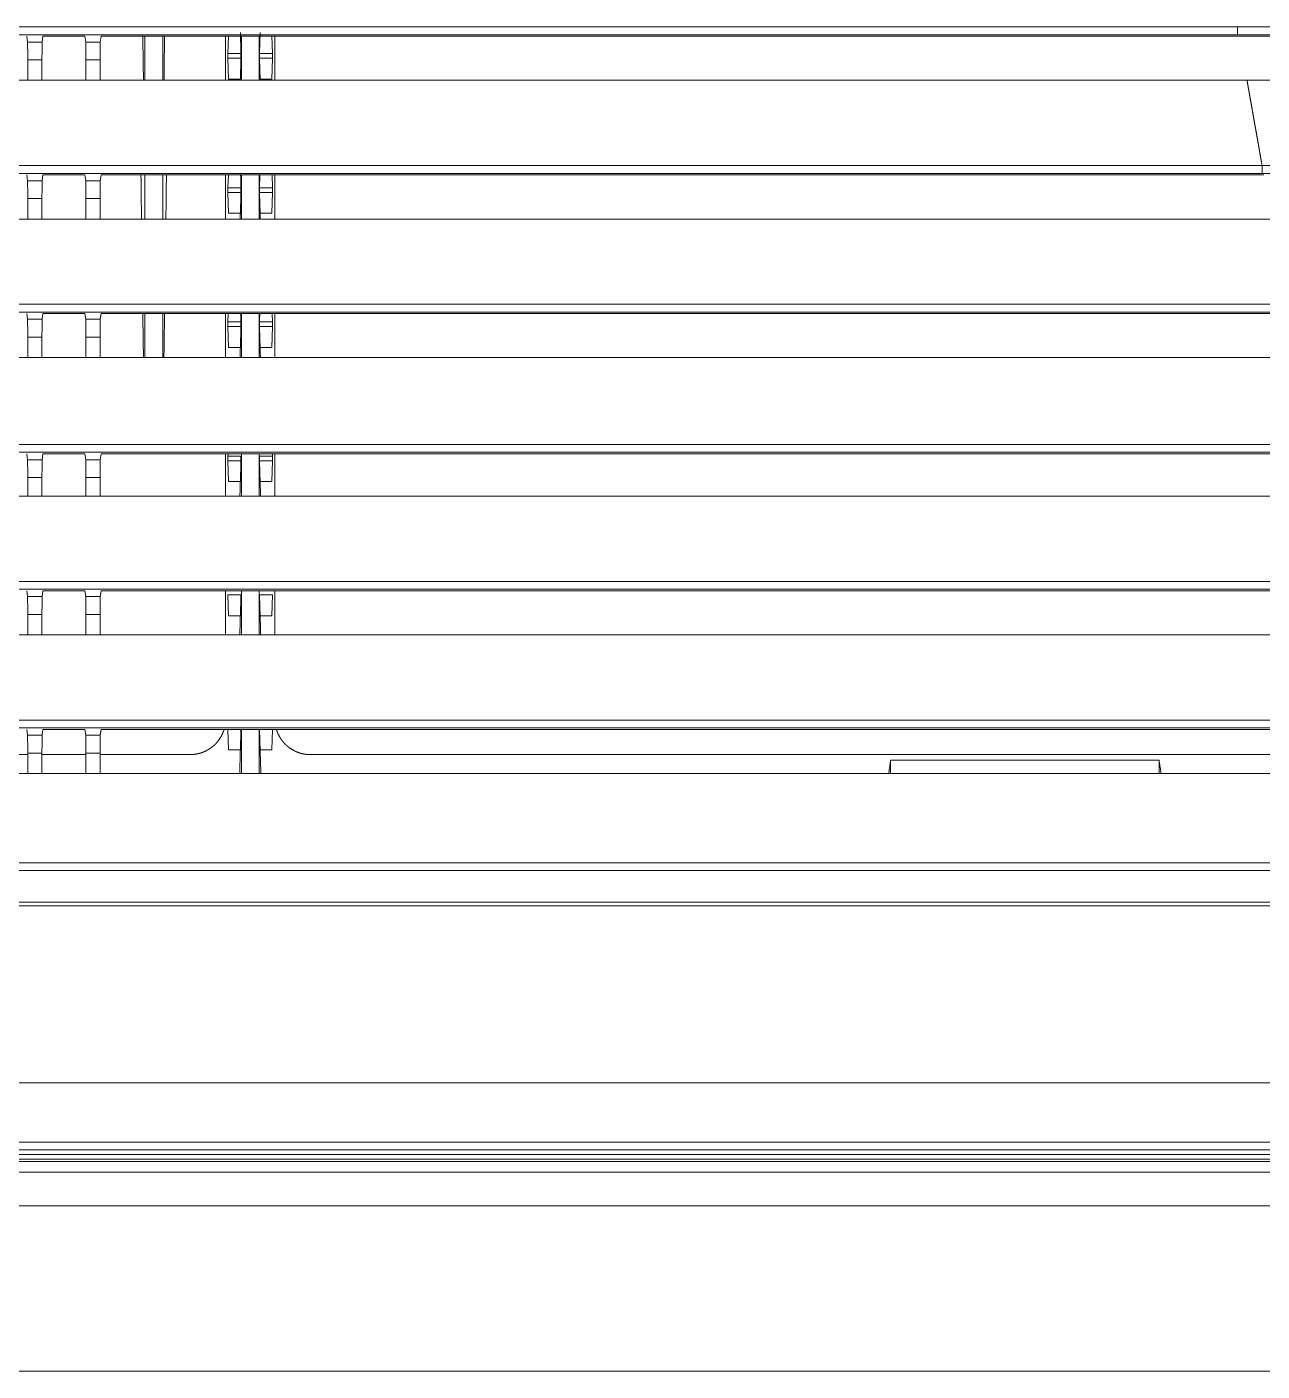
# Model space of a CAD drawing. Header units: millimetres. Extents: x 70151 to 230897, y 35202 to 113211.
# Drawn here: x 183326.6 to 183465.3, y 70789.4 to 70940.3 of the extents above; entities that cross this region are included whole.
import ezdxf

# ---------------------------------------------------------------- set-up
doc = ezdxf.new("R2010")
doc.units = ezdxf.units.MM
doc.header["$LTSCALE"] = 50
doc.layers.add('2-con', color=2, linetype='Continuous')
doc.layers.add('mark-B', color=2, linetype='Continuous', lineweight=20)

# ---------------------------------------------------------------- blocks, each defined once
blk = doc.blocks.new('무풍1way 일반')
at = {"layer": 'mark-B'}
for p, q in [((0, -25.36), (-514.56, -25.36)), ((0, -25.36), (-514.56, -25.36)), ((-420.47, -24.85), (0, -24.85)), ((-420.47, -24.85), (0, -24.85)), ((-380.01, -53.26), (380.01, -53.26)), ((380.01, -53.69), (-380.01, -53.69)), ((-379.23, -57.26), (379.23, -57.26)), ((379.23, -58.09), (-379.23, -58.09)), ((-377.46, -68.13), (-234.95, -68.13)), ((-353.82, -68.13), (-353.82, -69.62)), ((-323.69, -69.62), (-323.69, -68.13)), ((-252.8, -68.13), (-252.8, -73.08)), ((-250.8, -73.08), (-250.8, -68.13)), ((-234.95, -70.42), (-234.95, -68.13)), ((-234.95, -68.13), (-233.35, -68.13)), ((-233.35, -68.13), (-233.35, -70.42)), ((-233.35, -68.13), (-228.42, -68.13)), ((-228.42, -70.42), (-228.42, -68.13)), ((-228.42, -68.13), (-226.82, -68.13)), ((-226.82, -70.42), (-226.82, -68.13)), ((-226.82, -68.13), (-109.43, -68.13)), ((-258.56, -70.25), (-417.21, -70.25)), ((-254.23, -70.78), (-254.3, -73.08)), ((-254.23, -70.78), (-252.91, -70.78)), ((-250.69, -70.78), (-249.37, -70.78)), ((-249.3, -73.08), (-249.37, -70.78)), ((-234.95, -70.25), (-245.04, -70.25)), ((-234.95, -70.42), (-233.35, -70.42)), ((-228.42, -70.25), (-233.35, -70.25)), ((-228.42, -70.42), (-226.82, -70.42)), ((-157.79, -70.25), (-226.82, -70.25)), ((-235.05, -73.08), (-234.97, -72.42)), ((-233.33, -72.42), (-234.97, -72.42)), ((-233.33, -72.42), (-233.25, -73.08)), ((-228.52, -73.08), (-228.44, -72.42)), ((-226.8, -72.42), (-228.44, -72.42)), ((-226.72, -73.08), (-226.8, -72.42)), ((-235.05, -73.08), (-376.58, -73.08)), ((-376.39, -73.25), (376.39, -73.25)), ((-228.52, -73.08), (-233.25, -73.08)), ((376.39, -74.13), (-376.39, -74.13)), ((-374.7, -83.69), (-234.95, -83.69)), ((-254.56, -88.65), (-254.56, -83.69)), ((-252.8, -83.69), (-252.8, -88.65)), ((-250.8, -88.65), (-250.8, -83.69)), ((-249.04, -83.69), (-249.04, -88.65)), ((-234.95, -85.99), (-234.95, -83.69)), ((-234.95, -83.69), (-233.35, -83.69)), ((-233.35, -83.69), (-233.35, -85.99)), ((-233.35, -83.69), (-228.42, -83.69)), ((-228.42, -85.99), (-228.42, -83.69)), ((-228.42, -83.69), (-226.82, -83.69)), ((-226.82, -85.99), (-226.82, -83.69)), ((-226.82, -83.69), (-109.43, -83.69)), ((-254.23, -85.84), (-254.3, -88.19)), ((-254.23, -85.84), (-252.91, -85.84)), ((-250.69, -85.84), (-249.37, -85.84)), ((-249.3, -88.19), (-249.37, -85.84)), ((-234.95, -85.99), (-233.35, -85.99)), ((-228.42, -85.99), (-226.82, -85.99)), ((-235.05, -88.65), (-373.83, -88.65)), ((-373.64, -88.81), (373.64, -88.81)), ((-254.3, -88.19), (-252.84, -88.19)), ((-250.76, -88.19), (-249.3, -88.19)), ((-235.05, -88.65), (-234.97, -87.99)), ((-233.33, -87.99), (-234.97, -87.99)), ((-233.33, -87.99), (-233.25, -88.65)), ((-228.52, -88.65), (-233.25, -88.65)), ((-228.52, -88.65), (-228.44, -87.99)), ((-226.8, -87.99), (-228.44, -87.99)), ((-226.72, -88.65), (-226.8, -87.99)), ((373.64, -89.7), (-373.64, -89.7)), ((-371.95, -99.25), (-234.95, -99.25)), ((-254.56, -104.02), (-254.56, -99.26)), ((-252.8, -99.25), (-252.8, -104.02)), ((-250.8, -104.02), (-250.8, -99.25)), ((-249.04, -99.26), (-249.04, -104.02)), ((-234.95, -101.35), (-234.95, -99.25)), ((-234.95, -99.25), (-233.35, -99.25)), ((-233.35, -99.25), (-233.35, -101.35)), ((-233.35, -99.25), (-228.42, -99.25)), ((-228.42, -101.35), (-228.42, -99.25)), ((-228.42, -99.25), (-226.82, -99.25)), ((-226.82, -101.35), (-226.82, -99.25)), ((-226.82, -99.25), (-109.43, -99.25)), ((-254.23, -100.9), (-254.3, -103.25)), ((-254.23, -100.9), (-252.91, -100.9)), ((-250.69, -100.9), (-249.37, -100.9)), ((-249.3, -103.25), (-249.37, -100.9)), ((-234.95, -101.35), (-233.35, -101.35)), ((-228.42, -101.35), (-226.82, -101.35)), ((-235.05, -104.02), (-371.11, -104.02)), ((-254.3, -103.25), (-252.84, -103.25)), ((-254.3, -103.77), (-254.29, -104.02)), ((-252.84, -103.77), (-254.3, -103.77)), ((-250.76, -103.25), (-249.3, -103.25)), ((-249.3, -103.77), (-250.76, -103.77)), ((-249.31, -104.02), (-249.3, -103.77)), ((-235.05, -104.02), (-234.97, -103.35)), ((-233.33, -103.35), (-234.97, -103.35)), ((-233.33, -103.35), (-233.25, -104.02)), ((-228.52, -104.02), (-233.25, -104.02)), ((-228.52, -104.02), (-228.44, -103.35)), ((-226.8, -103.35), (-228.44, -103.35)), ((-226.72, -104.02), (-226.8, -103.35)), ((-370.92, -104.19), (370.92, -104.19)), ((370.92, -105.07), (-370.92, -105.07)), ((-369.2, -114.82), (-234.95, -114.82)), ((-254.56, -119.77), (-254.56, -114.82)), ((-254.23, -115.96), (-254.3, -118.31)), ((-254.23, -115.96), (-252.91, -115.96)), ((-252.8, -114.82), (-252.8, -119.77)), ((-250.8, -119.77), (-250.8, -114.82)), ((-250.69, -115.96), (-249.37, -115.96)), ((-249.3, -118.31), (-249.37, -115.96)), ((-249.04, -114.82), (-249.04, -119.77)), ((-241.97, -119.77), (-241.97, -114.82)), ((-241.97, -119.77), (-241.97, -114.82)), ((-239.96, -114.82), (-239.96, -119.77)), ((-239.96, -114.82), (-239.96, -119.77)), ((-234.95, -117.11), (-234.95, -114.82)), ((-234.95, -114.82), (-233.35, -114.82)), ((-233.35, -114.82), (-233.35, -117.11)), ((-233.35, -114.82), (-228.42, -114.82)), ((-228.42, -117.11), (-228.42, -114.82)), ((-228.42, -114.82), (-226.82, -114.82)), ((-226.82, -117.11), (-226.82, -114.82)), ((-226.82, -114.82), (-109.43, -114.82)), ((-234.95, -117.11), (-233.35, -117.11)), ((-228.42, -117.11), (-226.82, -117.11)), ((-254.3, -118.31), (-252.84, -118.31)), ((-254.3, -118.83), (-254.27, -119.77)), ((-252.84, -118.83), (-254.3, -118.83)), ((-250.76, -118.31), (-249.3, -118.31)), ((-249.3, -118.83), (-250.76, -118.83)), ((-249.33, -119.77), (-249.3, -118.83)), ((-235.05, -119.77), (-234.97, -119.12)), ((-233.33, -119.12), (-234.97, -119.12)), ((-233.33, -119.12), (-233.25, -119.77)), ((-228.52, -119.77), (-228.44, -119.12)), ((-226.8, -119.12), (-228.44, -119.12)), ((-226.72, -119.77), (-226.8, -119.12)), ((-235.05, -119.77), (-368.32, -119.77)), ((-368.14, -119.94), (368.14, -119.94)), ((-228.52, -119.77), (-233.25, -119.77)), ((368.14, -120.82), (-368.14, -120.82)), ((-366.45, -130.38), (-234.95, -130.38)), ((-254.56, -135.34), (-254.56, -130.38)), ((-254.23, -131.02), (-254.3, -133.37)), ((-254.23, -131.02), (-252.91, -131.02)), ((-252.8, -130.38), (-252.8, -135.34)), ((-250.8, -135.34), (-250.8, -130.38)), ((-250.69, -131.02), (-249.37, -131.02)), ((-249.3, -133.37), (-249.37, -131.02)), ((-249.04, -130.38), (-249.04, -135.34)), ((-241.97, -135.34), (-241.97, -130.38)), ((-241.97, -135.34), (-241.97, -130.38)), ((-239.96, -130.38), (-239.96, -135.34)), ((-239.96, -130.38), (-239.96, -135.34)), ((-234.95, -132.68), (-234.95, -130.38)), ((-234.95, -130.38), (-233.35, -130.38)), ((-233.35, -130.38), (-233.35, -132.68)), ((-233.35, -130.38), (-228.42, -130.38)), ((-228.42, -132.68), (-228.42, -130.38)), ((-228.42, -130.38), (-226.82, -130.38)), ((-226.82, -132.68), (-226.82, -130.38)), ((-226.82, -130.38), (-109.43, -130.38)), ((-234.95, -132.68), (-233.35, -132.68)), ((-228.42, -132.68), (-226.82, -132.68)), ((-254.3, -133.37), (-252.84, -133.37)), ((-254.3, -133.89), (-254.25, -135.34)), ((-252.84, -133.89), (-254.3, -133.89)), ((-250.76, -133.37), (-249.3, -133.37)), ((-249.3, -133.89), (-250.76, -133.89)), ((-249.35, -135.34), (-249.3, -133.89)), ((-235.05, -135.34), (-365.57, -135.34)), ((-365.38, -135.5), (365.38, -135.5)), ((-235.05, -135.34), (-234.97, -134.68)), ((-233.33, -134.68), (-234.97, -134.68)), ((-233.33, -134.68), (-233.25, -135.34)), ((-228.52, -135.34), (-233.25, -135.34)), ((-228.52, -135.34), (-228.44, -134.68)), ((-226.8, -134.68), (-228.44, -134.68)), ((-226.72, -135.34), (-226.8, -134.68)), ((365.38, -136.39), (-365.38, -136.39)), ((-363.69, -145.95), (-234.95, -145.95)), ((-254.56, -150.9), (-254.56, -145.95)), ((-254.23, -146.09), (-254.3, -148.43)), ((-254.23, -146.09), (-252.91, -146.09)), ((-252.8, -145.95), (-252.8, -150.9)), ((-250.8, -150.9), (-250.8, -145.95)), ((-250.69, -146.09), (-249.37, -146.09)), ((-249.3, -148.43), (-249.37, -146.09)), ((-249.04, -145.95), (-249.04, -150.9)), ((-241.97, -150.9), (-241.97, -145.95)), ((-241.97, -150.9), (-241.97, -145.95)), ((-239.96, -145.95), (-239.96, -150.9)), ((-239.96, -145.95), (-239.96, -150.9)), ((-234.95, -148.24), (-234.95, -145.95)), ((-234.95, -145.95), (-233.35, -145.95)), ((-233.35, -145.95), (-233.35, -148.24)), ((-233.35, -145.95), (-228.42, -145.95)), ((-228.42, -148.24), (-228.42, -145.95)), ((-228.42, -145.95), (-226.82, -145.95)), ((-226.82, -148.24), (-226.82, -145.95)), ((-226.82, -145.95), (-109.43, -145.95)), ((-254.3, -148.43), (-252.84, -148.43)), ((-254.3, -148.96), (-254.24, -150.9)), ((-252.84, -148.96), (-254.3, -148.96)), ((-250.76, -148.43), (-249.3, -148.43)), ((-249.3, -148.96), (-250.76, -148.96)), ((-249.36, -150.9), (-249.3, -148.96)), ((-234.95, -148.24), (-233.35, -148.24)), ((-228.42, -148.24), (-226.82, -148.24)), ((-235.05, -150.9), (-362.82, -150.9)), ((-235.05, -150.9), (-234.97, -150.24)), ((-233.33, -150.24), (-234.97, -150.24)), ((-233.33, -150.24), (-233.25, -150.9)), ((-228.52, -150.9), (-233.25, -150.9)), ((-228.52, -150.9), (-228.44, -150.24)), ((-226.8, -150.24), (-228.44, -150.24)), ((-226.72, -150.9), (-226.8, -150.24)), ((-362.63, -151.07), (362.63, -151.07)), ((362.63, -151.95), (-362.63, -151.95))]:
    blk.add_line(p, q, dxfattribs=at)
for centre, start_param, end_param in [((-234.97, -70.42), 0.069815, 1.570796), ((-233.33, -70.42), 4.712389, 6.21337), ((-228.44, -70.42), 0.069815, 1.570796), ((-226.8, -70.42), 4.712389, 6.21337), ((-234.97, -85.99), 0.069815, 1.570796), ((-233.33, -85.99), 4.712389, 6.21337), ((-228.44, -85.99), 0.069815, 1.570796), ((-226.8, -85.99), 4.712389, 6.21337), ((-234.97, -101.35), 0.069813, 1.570796), ((-233.33, -101.35), 4.712389, 6.213372), ((-228.44, -101.35), 0.069813, 1.570796), ((-226.8, -101.35), 4.712389, 6.213372), ((-234.97, -117.11), 0.069815, 1.570796), ((-233.33, -117.11), 4.712389, 6.21337), ((-228.44, -117.11), 0.069815, 1.570796), ((-226.8, -117.11), 4.712389, 6.21337), ((-234.97, -132.68), 0.069815, 1.570796), ((-233.33, -132.68), 4.712389, 6.21337), ((-228.44, -132.68), 0.069815, 1.570796), ((-226.8, -132.68), 4.712389, 6.21337), ((-234.97, -148.24), 0.069815, 1.570796), ((-233.33, -148.24), 4.712389, 6.21337), ((-228.44, -148.24), 0.069815, 1.570796), ((-226.8, -148.24), 4.712389, 6.21337)]:
    blk.add_ellipse(centre, major_axis=(0, -2.01), ratio=0.008727, start_param=start_param, end_param=end_param, dxfattribs=at)
for points, knots in [([(0, -1.05), (-88.28, -1.05), (-176.56, -1.05), (-308.98, -1.05), (-353.11, -1.05), (-419.32, -1.06), (-441.39, -1.06), (-474.5, -1.06), (-491.05, -1.06), (-510.36, -1.06), (-518.64, -1.06), (-522.78, -1.06), (-524.15, -1.06), (-526.91, -1.06), (-528.29, -1.06), (-529.67, -1.07)], [0, 0, 0, 0, 0.5, 0.5, 0.75, 0.75, 0.875, 0.875, 0.9375, 0.96875, 0.984375, 0.984375, 0.992187, 0.992187, 1, 1, 1, 1]), ([(0, -1.05), (-88.28, -1.05), (-176.56, -1.05), (-308.98, -1.05), (-353.11, -1.05), (-419.32, -1.06), (-441.39, -1.06), (-474.5, -1.06), (-491.05, -1.06), (-510.36, -1.06), (-518.64, -1.06), (-522.78, -1.06), (-524.15, -1.06), (-526.91, -1.06), (-528.29, -1.06), (-529.67, -1.07)], [0, 0, 0, 0, 0.5, 0.5, 0.75, 0.75, 0.875, 0.875, 0.9375, 0.96875, 0.984375, 0.984375, 0.992188, 0.992188, 1, 1, 1, 1]), ([(0, -19.59), (-85.67, -19.59), (-192.75, -19.59), (-321.25, -19.59), (-385.5, -19.59), (-449.76, -19.59), (-492.59, -19.59), (-514.01, -19.59)], [0, 0, 0, 0, 0.5, 0.625, 0.75, 0.875, 1, 1, 1, 1]), ([(0, -19.59), (-85.67, -19.59), (-192.75, -19.59), (-321.25, -19.59), (-385.5, -19.59), (-449.76, -19.59), (-492.59, -19.59), (-514.01, -19.59)], [0, 0, 0, 0, 0.5, 0.625, 0.75, 0.875, 1, 1, 1, 1]), ([(-512.29, -23.37), (-490.94, -23.37), (-469.6, -23.37), (-426.91, -23.37), (-405.56, -23.37), (-362.87, -23.37), (-341.53, -23.37), (-298.84, -23.37), (-192.11, -23.37), (-85.38, -23.37), (0, -23.37)], [0, 0, 0, 0, 0.125, 0.125, 0.25, 0.25, 0.375, 0.375, 0.5, 1, 1, 1, 1]), ([(-512.29, -23.37), (-490.94, -23.37), (-469.6, -23.37), (-426.91, -23.37), (-405.56, -23.37), (-362.87, -23.37), (-341.53, -23.37), (-298.84, -23.37), (-192.11, -23.37), (-85.38, -23.37), (0, -23.37)], [0, 0, 0, 0, 0.125, 0.125, 0.25, 0.25, 0.375, 0.375, 0.5, 1, 1, 1, 1]), ([(0, -24.58), (-85.38, -24.58), (-192.1, -24.58), (-320.17, -24.58), (-362.86, -24.58), (-405.55, -24.58), (-426.89, -24.58), (-469.58, -24.58), (-490.93, -24.58), (-512.27, -24.58)], [0, 0, 0, 0, 0.5, 0.625, 0.75, 0.75, 0.875, 0.875, 1, 1, 1, 1]), ([(0, -24.58), (-85.38, -24.58), (-192.1, -24.58), (-320.17, -24.58), (-362.86, -24.58), (-405.55, -24.58), (-426.89, -24.58), (-469.58, -24.58), (-490.93, -24.58), (-512.27, -24.58)], [0, 0, 0, 0, 0.5, 0.625, 0.75, 0.75, 0.875, 0.875, 1, 1, 1, 1]), ([(-511.17, -25.89), (-510.84, -25.89), (-510.51, -25.89), (-510.01, -25.89), (-509.84, -25.89), (-509.51, -25.89), (-508.68, -25.9), (-507.84, -25.9), (-505.85, -25.9), (-504.52, -25.9), (-501.85, -25.9), (-500.52, -25.9), (-497.86, -25.9), (-491.2, -25.89), (-484.55, -25.89), (-473.9, -25.9), (-468.57, -25.9), (-457.92, -25.9), (-452.6, -25.9), (-425.98, -25.9), (-383.38, -25.89), (-319.48, -25.89), (-234.29, -25.9), (-170.39, -25.9), (-85.2, -25.9), (-42.6, -25.9), (0, -25.9)], [0, 0, 0, 0, 0.001953, 0.001953, 0.00293, 0.00293, 0.003906, 0.007812, 0.007812, 0.015625, 0.015625, 0.023437, 0.023437, 0.03125, 0.0625, 0.0625, 0.09375, 0.09375, 0.125, 0.125, 0.25, 0.375, 0.5, 0.75, 0.75, 1, 1, 1, 1]), ([(0, -26.75), (-42.6, -26.75), (-85.19, -26.75), (-170.39, -26.75), (-234.28, -26.75), (-298.18, -26.75), (-340.78, -26.75), (-362.08, -26.75), (-404.67, -26.75), (-425.97, -26.75), (-452.59, -26.75), (-457.92, -26.75), (-468.57, -26.75), (-473.89, -26.75), (-484.54, -26.75), (-491.2, -26.75), (-497.85, -26.75), (-500.52, -26.75), (-501.85, -26.75), (-504.51, -26.75), (-505.84, -26.75), (-507.84, -26.75), (-508.67, -26.75), (-509.5, -26.75), (-509.83, -26.75), (-510, -26.75), (-510.5, -26.75), (-510.83, -26.75), (-511.17, -26.75)], [0, 0, 0, 0, 0.25, 0.25, 0.5, 0.625, 0.625, 0.75, 0.75, 0.875, 0.875, 0.90625, 0.90625, 0.9375, 0.9375, 0.96875, 0.976562, 0.976562, 0.984375, 0.984375, 0.992187, 0.992187, 0.996094, 0.99707, 0.99707, 0.998047, 0.998047, 1, 1, 1, 1]), ([(-508.58, -33.4), (-487.39, -33.4), (-445.01, -33.4), (-381.43, -33.4), (-317.86, -33.4), (-233.1, -33.4), (-127.14, -33.4), (-42.38, -33.4), (0, -33.4)], [0, 0, 0, 0, 0.125, 0.25, 0.375, 0.5, 0.75, 1, 1, 1, 1]), ([(-254.74, -73.08), (-254.74, -73.07), (-254.75, -73.05), (-254.75, -73.03), (-254.76, -73), (-254.77, -72.97), (-254.78, -72.94), (-254.79, -72.91), (-254.8, -72.89), (-254.81, -72.86), (-254.82, -72.83), (-254.83, -72.8), (-254.84, -72.78), (-254.85, -72.75), (-254.87, -72.72), (-254.88, -72.69), (-254.89, -72.67), (-254.9, -72.64), (-254.91, -72.61), (-254.92, -72.59), (-254.94, -72.56), (-254.95, -72.53), (-254.96, -72.51), (-254.97, -72.48), (-254.99, -72.46), (-255, -72.43), (-255.01, -72.4), (-255.03, -72.38), (-255.04, -72.35), (-255.05, -72.33), (-255.07, -72.3), (-255.08, -72.28), (-255.1, -72.25), (-255.11, -72.23), (-255.13, -72.2), (-255.14, -72.18), (-255.16, -72.15), (-255.17, -72.13), (-255.19, -72.1), (-255.2, -72.08), (-255.22, -72.06), (-255.23, -72.03), (-255.25, -72.01), (-255.26, -71.98), (-255.28, -71.96), (-255.3, -71.94), (-255.31, -71.91), (-255.33, -71.89), (-255.35, -71.87), (-255.36, -71.85), (-255.38, -71.82), (-255.4, -71.8), (-255.42, -71.78), (-255.43, -71.76), (-255.45, -71.73), (-255.47, -71.71), (-255.49, -71.69), (-255.51, -71.67), (-255.52, -71.65), (-255.54, -71.63), (-255.56, -71.61), (-255.58, -71.58), (-255.6, -71.56), (-255.62, -71.54), (-255.64, -71.52), (-255.65, -71.5), (-255.67, -71.48), (-255.69, -71.46), (-255.71, -71.44), (-255.74, -71.42), (-255.77, -71.39), (-255.81, -71.35), (-255.84, -71.32), (-255.88, -71.28), (-255.92, -71.25), (-255.96, -71.21), (-256, -71.18), (-256.04, -71.15), (-256.08, -71.11), (-256.12, -71.08), (-256.16, -71.05), (-256.2, -71.02), (-256.25, -70.99), (-256.29, -70.96), (-256.33, -70.93), (-256.38, -70.9), (-256.42, -70.87), (-256.47, -70.84), (-256.51, -70.82), (-256.56, -70.79), (-256.6, -70.76), (-256.65, -70.74), (-256.7, -70.71), (-256.75, -70.69), (-256.79, -70.66), (-256.84, -70.64), (-256.89, -70.62), (-256.94, -70.59), (-256.99, -70.57), (-257.04, -70.55), (-257.09, -70.53), (-257.14, -70.51), (-257.19, -70.49), (-257.24, -70.47), (-257.3, -70.46), (-257.35, -70.44), (-257.4, -70.42), (-257.45, -70.41), (-257.51, -70.39), (-257.56, -70.38), (-257.61, -70.37), (-257.67, -70.35), (-257.72, -70.34), (-257.78, -70.33), (-257.83, -70.32), (-257.89, -70.31), (-257.94, -70.3), (-258, -70.29), (-258.05, -70.28), (-258.11, -70.28), (-258.17, -70.27), (-258.22, -70.27), (-258.28, -70.26), (-258.34, -70.26), (-258.39, -70.26), (-258.45, -70.25), (-258.51, -70.25), (-258.54, -70.25), (-258.56, -70.25)], [0, 0, 0, 0, 0.004068, 0.009916, 0.015757, 0.021592, 0.027421, 0.033244, 0.039061, 0.044872, 0.050677, 0.056476, 0.062268, 0.068055, 0.073836, 0.07961, 0.085379, 0.091141, 0.096898, 0.102648, 0.108393, 0.114131, 0.119864, 0.12559, 0.13131, 0.137025, 0.142733, 0.148436, 0.154132, 0.159822, 0.165507, 0.171185, 0.176858, 0.182524, 0.188185, 0.193839, 0.199488, 0.20513, 0.210767, 0.216398, 0.222023, 0.227642, 0.233255, 0.238862, 0.244463, 0.250058, 0.255647, 0.26123, 0.266808, 0.272379, 0.277945, 0.283504, 0.289058, 0.294606, 0.300148, 0.305684, 0.311215, 0.316739, 0.322258, 0.32777, 0.333277, 0.338778, 0.344273, 0.349762, 0.355246, 0.360723, 0.366195, 0.371661, 0.377121, 0.382575, 0.392642, 0.402728, 0.412834, 0.42296, 0.433106, 0.443272, 0.453458, 0.463663, 0.473889, 0.484135, 0.494401, 0.504687, 0.514993, 0.525319, 0.535666, 0.546033, 0.556419, 0.566827, 0.577254, 0.587702, 0.59817, 0.608658, 0.619167, 0.629696, 0.640246, 0.650816, 0.661407, 0.672018, 0.68265, 0.693302, 0.703975, 0.714668, 0.725382, 0.736117, 0.746872, 0.757648, 0.768445, 0.779262, 0.7901, 0.800959, 0.811839, 0.82274, 0.833661, 0.844603, 0.855567, 0.866551, 0.877556, 0.888582, 0.899629, 0.910697, 0.921786, 0.932896, 0.944027, 0.95518, 0.966353, 0.977548, 0.988763, 1, 1, 1, 1]), ([(-245.04, -70.25), (-245.05, -70.25), (-245.07, -70.25), (-245.1, -70.25), (-245.13, -70.25), (-245.16, -70.25), (-245.19, -70.26), (-245.22, -70.26), (-245.25, -70.26), (-245.29, -70.26), (-245.32, -70.26), (-245.35, -70.26), (-245.38, -70.27), (-245.41, -70.27), (-245.44, -70.27), (-245.47, -70.28), (-245.5, -70.28), (-245.53, -70.28), (-245.56, -70.29), (-245.59, -70.29), (-245.62, -70.29), (-245.65, -70.3), (-245.68, -70.3), (-245.71, -70.31), (-245.74, -70.31), (-245.77, -70.32), (-245.8, -70.32), (-245.83, -70.33), (-245.86, -70.34), (-245.89, -70.34), (-245.92, -70.35), (-245.95, -70.36), (-245.98, -70.36), (-246.01, -70.37), (-246.03, -70.38), (-246.06, -70.39), (-246.09, -70.39), (-246.12, -70.4), (-246.15, -70.41), (-246.18, -70.42), (-246.21, -70.43), (-246.24, -70.43), (-246.26, -70.44), (-246.29, -70.45), (-246.32, -70.46), (-246.35, -70.47), (-246.38, -70.48), (-246.4, -70.49), (-246.43, -70.5), (-246.46, -70.51), (-246.49, -70.52), (-246.52, -70.53), (-246.54, -70.54), (-246.57, -70.56), (-246.6, -70.57), (-246.62, -70.58), (-246.65, -70.59), (-246.68, -70.6), (-246.7, -70.61), (-246.73, -70.63), (-246.76, -70.64), (-246.78, -70.65), (-246.81, -70.66), (-246.84, -70.68), (-246.86, -70.69), (-246.89, -70.7), (-246.91, -70.72), (-246.94, -70.73), (-246.96, -70.74), (-246.99, -70.76), (-247.02, -70.77), (-247.04, -70.79), (-247.07, -70.8), (-247.09, -70.82), (-247.11, -70.83), (-247.14, -70.85), (-247.16, -70.86), (-247.19, -70.88), (-247.21, -70.89), (-247.24, -70.91), (-247.26, -70.92), (-247.28, -70.94), (-247.31, -70.96), (-247.33, -70.97), (-247.35, -70.99), (-247.38, -71), (-247.4, -71.02), (-247.42, -71.04), (-247.45, -71.05), (-247.47, -71.07), (-247.49, -71.09), (-247.51, -71.11), (-247.54, -71.12), (-247.56, -71.14), (-247.58, -71.16), (-247.6, -71.18), (-247.62, -71.2), (-247.64, -71.21), (-247.67, -71.23), (-247.69, -71.25), (-247.71, -71.27), (-247.73, -71.29), (-247.75, -71.31), (-247.77, -71.33), (-247.79, -71.34), (-247.81, -71.36), (-247.83, -71.38), (-247.85, -71.4), (-247.87, -71.43), (-247.91, -71.46), (-247.94, -71.5), (-247.98, -71.53), (-248.01, -71.57), (-248.05, -71.61), (-248.08, -71.65), (-248.11, -71.69), (-248.15, -71.73), (-248.18, -71.77), (-248.21, -71.81), (-248.24, -71.85), (-248.27, -71.89), (-248.3, -71.94), (-248.33, -71.98), (-248.36, -72.02), (-248.39, -72.07), (-248.42, -72.11), (-248.45, -72.16), (-248.48, -72.2), (-248.5, -72.25), (-248.53, -72.29), (-248.56, -72.34), (-248.58, -72.39), (-248.6, -72.44), (-248.63, -72.48), (-248.65, -72.53), (-248.68, -72.58), (-248.7, -72.63), (-248.72, -72.68), (-248.74, -72.73), (-248.76, -72.78), (-248.78, -72.83), (-248.8, -72.88), (-248.82, -72.93), (-248.83, -72.99), (-248.85, -73.03), (-248.86, -73.06), (-248.86, -73.08)], [0, 0, 0, 0, 0.006094, 0.012181, 0.018262, 0.024337, 0.030405, 0.036468, 0.042524, 0.048574, 0.054618, 0.060656, 0.066687, 0.072712, 0.078731, 0.084744, 0.090751, 0.096752, 0.102746, 0.108734, 0.114716, 0.120692, 0.126662, 0.132625, 0.138583, 0.144534, 0.150479, 0.156418, 0.162351, 0.168278, 0.174198, 0.180113, 0.186021, 0.191924, 0.19782, 0.20371, 0.209594, 0.215471, 0.221343, 0.227209, 0.233068, 0.238922, 0.244769, 0.25061, 0.256445, 0.262275, 0.268098, 0.273915, 0.279725, 0.28553, 0.291329, 0.297122, 0.302908, 0.308689, 0.314464, 0.320232, 0.325995, 0.331751, 0.337502, 0.343246, 0.348985, 0.354717, 0.360443, 0.366164, 0.371878, 0.377587, 0.383289, 0.388985, 0.394676, 0.40036, 0.406039, 0.411711, 0.417378, 0.423038, 0.428693, 0.434341, 0.439984, 0.445621, 0.451251, 0.456876, 0.462495, 0.468108, 0.473715, 0.479316, 0.484911, 0.4905, 0.496084, 0.501661, 0.507233, 0.512798, 0.518358, 0.523912, 0.52946, 0.535002, 0.540538, 0.546068, 0.551593, 0.557111, 0.562624, 0.568131, 0.573632, 0.579127, 0.584616, 0.590099, 0.595577, 0.601049, 0.606515, 0.611975, 0.617429, 0.627495, 0.637582, 0.647688, 0.657814, 0.66796, 0.678125, 0.688311, 0.698517, 0.708743, 0.718989, 0.729255, 0.739541, 0.749847, 0.760173, 0.77052, 0.780886, 0.791273, 0.80168, 0.812108, 0.822556, 0.833024, 0.843512, 0.854021, 0.86455, 0.8751, 0.88567, 0.896261, 0.906872, 0.917503, 0.928156, 0.938828, 0.949522, 0.960236, 0.97097, 0.981726, 0.992502, 1, 1, 1, 1]), ([(-254.3, -103.25), (-254.3, -103.25), (-254.3, -103.25), (-254.3, -103.26), (-254.3, -103.26), (-254.3, -103.27), (-254.3, -103.27), (-254.3, -103.28), (-254.3, -103.28), (-254.3, -103.29), (-254.3, -103.29), (-254.3, -103.3), (-254.3, -103.31), (-254.3, -103.31), (-254.3, -103.32), (-254.3, -103.33), (-254.3, -103.33), (-254.3, -103.34), (-254.3, -103.35), (-254.3, -103.35), (-254.3, -103.36), (-254.3, -103.37), (-254.3, -103.37), (-254.3, -103.38), (-254.3, -103.39), (-254.3, -103.39), (-254.3, -103.4), (-254.3, -103.41), (-254.3, -103.42), (-254.3, -103.42), (-254.3, -103.43), (-254.3, -103.44), (-254.3, -103.44), (-254.3, -103.45), (-254.3, -103.46), (-254.3, -103.47), (-254.3, -103.47), (-254.3, -103.48), (-254.3, -103.49), (-254.3, -103.5), (-254.3, -103.5), (-254.3, -103.51), (-254.3, -103.52), (-254.3, -103.54), (-254.3, -103.55), (-254.3, -103.57), (-254.3, -103.58), (-254.3, -103.6), (-254.3, -103.61), (-254.3, -103.62), (-254.3, -103.64), (-254.3, -103.65), (-254.3, -103.67), (-254.3, -103.68), (-254.3, -103.69), (-254.3, -103.71), (-254.3, -103.72), (-254.3, -103.73), (-254.3, -103.74), (-254.3, -103.75), (-254.3, -103.76), (-254.3, -103.77), (-254.3, -103.77)], [0, 0, 0, 0, 0.013747, 0.027429, 0.041048, 0.054602, 0.068093, 0.08152, 0.094883, 0.108181, 0.121416, 0.134587, 0.147694, 0.160737, 0.173716, 0.186631, 0.199482, 0.212269, 0.224992, 0.237651, 0.250246, 0.262777, 0.275245, 0.287648, 0.299987, 0.312263, 0.324474, 0.336622, 0.348705, 0.360725, 0.372681, 0.384572, 0.3964, 0.408164, 0.419864, 0.4315, 0.443072, 0.454581, 0.466025, 0.477405, 0.488722, 0.499974, 0.52253, 0.545343, 0.568414, 0.591742, 0.615327, 0.63917, 0.66327, 0.687627, 0.712242, 0.737115, 0.762244, 0.787632, 0.813276, 0.839179, 0.865338, 0.891756, 0.91843, 0.945363, 0.972553, 1, 1, 1, 1]), ([(-249.3, -103.77), (-249.3, -103.77), (-249.3, -103.77), (-249.3, -103.76), (-249.3, -103.76), (-249.3, -103.75), (-249.3, -103.75), (-249.3, -103.74), (-249.3, -103.74), (-249.3, -103.73), (-249.3, -103.72), (-249.3, -103.72), (-249.3, -103.71), (-249.3, -103.71), (-249.3, -103.7), (-249.3, -103.69), (-249.3, -103.69), (-249.3, -103.68), (-249.3, -103.67), (-249.3, -103.67), (-249.3, -103.66), (-249.3, -103.65), (-249.3, -103.65), (-249.3, -103.64), (-249.3, -103.63), (-249.3, -103.62), (-249.3, -103.62), (-249.3, -103.61), (-249.3, -103.6), (-249.3, -103.6), (-249.3, -103.59), (-249.3, -103.58), (-249.3, -103.57), (-249.3, -103.57), (-249.3, -103.56), (-249.3, -103.55), (-249.3, -103.55), (-249.3, -103.54), (-249.3, -103.53), (-249.3, -103.52), (-249.3, -103.52), (-249.3, -103.51), (-249.3, -103.5), (-249.3, -103.48), (-249.3, -103.47), (-249.3, -103.45), (-249.3, -103.44), (-249.3, -103.42), (-249.3, -103.41), (-249.3, -103.39), (-249.3, -103.38), (-249.3, -103.37), (-249.3, -103.35), (-249.3, -103.34), (-249.3, -103.33), (-249.3, -103.31), (-249.3, -103.3), (-249.3, -103.29), (-249.3, -103.28), (-249.3, -103.27), (-249.3, -103.26), (-249.3, -103.25), (-249.3, -103.25)], [0, 0, 0, 0, 0.013748, 0.027432, 0.041052, 0.054607, 0.068099, 0.081527, 0.09489, 0.10819, 0.121425, 0.134597, 0.147704, 0.160748, 0.173727, 0.186643, 0.199494, 0.212281, 0.225005, 0.237664, 0.250259, 0.262791, 0.275258, 0.287661, 0.3, 0.312275, 0.324487, 0.336634, 0.348717, 0.360736, 0.372691, 0.384582, 0.39641, 0.408173, 0.419872, 0.431507, 0.443078, 0.454585, 0.466029, 0.477408, 0.488723, 0.499974, 0.522542, 0.545365, 0.568445, 0.591781, 0.615372, 0.639221, 0.663325, 0.687685, 0.712302, 0.737175, 0.762304, 0.78769, 0.813331, 0.839229, 0.865384, 0.891794, 0.918461, 0.945384, 0.972564, 1, 1, 1, 1]), ([(-254.3, -118.31), (-254.3, -118.31), (-254.3, -118.31), (-254.3, -118.32), (-254.3, -118.32), (-254.3, -118.33), (-254.3, -118.33), (-254.3, -118.34), (-254.3, -118.35), (-254.3, -118.35), (-254.3, -118.36), (-254.3, -118.36), (-254.3, -118.37), (-254.3, -118.37), (-254.3, -118.38), (-254.3, -118.39), (-254.3, -118.39), (-254.3, -118.4), (-254.3, -118.41), (-254.3, -118.41), (-254.3, -118.42), (-254.3, -118.43), (-254.3, -118.43), (-254.3, -118.44), (-254.3, -118.45), (-254.3, -118.46), (-254.3, -118.46), (-254.3, -118.47), (-254.3, -118.48), (-254.3, -118.48), (-254.3, -118.49), (-254.3, -118.5), (-254.3, -118.51), (-254.3, -118.51), (-254.3, -118.52), (-254.3, -118.53), (-254.3, -118.54), (-254.3, -118.54), (-254.3, -118.55), (-254.3, -118.56), (-254.3, -118.56), (-254.3, -118.57), (-254.3, -118.59), (-254.3, -118.6), (-254.3, -118.61), (-254.3, -118.63), (-254.3, -118.64), (-254.3, -118.66), (-254.3, -118.67), (-254.3, -118.69), (-254.3, -118.7), (-254.3, -118.71), (-254.3, -118.73), (-254.3, -118.74), (-254.3, -118.76), (-254.3, -118.77), (-254.3, -118.78), (-254.3, -118.79), (-254.3, -118.8), (-254.3, -118.81), (-254.3, -118.82), (-254.3, -118.83), (-254.3, -118.83)], [0, 0, 0, 0, 0.013747, 0.027429, 0.041048, 0.054602, 0.068093, 0.08152, 0.094883, 0.108181, 0.121416, 0.134587, 0.147694, 0.160737, 0.173716, 0.186631, 0.199482, 0.212269, 0.224992, 0.237651, 0.250246, 0.262777, 0.275245, 0.287648, 0.299987, 0.312263, 0.324474, 0.336622, 0.348705, 0.360725, 0.372681, 0.384573, 0.3964, 0.408164, 0.419864, 0.4315, 0.443072, 0.454581, 0.466025, 0.477405, 0.488722, 0.499974, 0.52253, 0.545343, 0.568414, 0.591742, 0.615327, 0.63917, 0.66327, 0.687627, 0.712242, 0.737115, 0.762244, 0.787632, 0.813276, 0.839179, 0.865338, 0.891756, 0.91843, 0.945363, 0.972553, 1, 1, 1, 1]), ([(-249.3, -118.83), (-249.3, -118.83), (-249.3, -118.83), (-249.3, -118.82), (-249.3, -118.82), (-249.3, -118.81), (-249.3, -118.81), (-249.3, -118.8), (-249.3, -118.8), (-249.3, -118.79), (-249.3, -118.79), (-249.3, -118.78), (-249.3, -118.77), (-249.3, -118.77), (-249.3, -118.76), (-249.3, -118.76), (-249.3, -118.75), (-249.3, -118.74), (-249.3, -118.74), (-249.3, -118.73), (-249.3, -118.72), (-249.3, -118.71), (-249.3, -118.71), (-249.3, -118.7), (-249.3, -118.69), (-249.3, -118.69), (-249.3, -118.68), (-249.3, -118.67), (-249.3, -118.67), (-249.3, -118.66), (-249.3, -118.65), (-249.3, -118.64), (-249.3, -118.64), (-249.3, -118.63), (-249.3, -118.62), (-249.3, -118.61), (-249.3, -118.61), (-249.3, -118.6), (-249.3, -118.59), (-249.3, -118.59), (-249.3, -118.58), (-249.3, -118.57), (-249.3, -118.56), (-249.3, -118.54), (-249.3, -118.53), (-249.3, -118.51), (-249.3, -118.5), (-249.3, -118.48), (-249.3, -118.47), (-249.3, -118.46), (-249.3, -118.44), (-249.3, -118.43), (-249.3, -118.41), (-249.3, -118.4), (-249.3, -118.39), (-249.3, -118.37), (-249.3, -118.36), (-249.3, -118.35), (-249.3, -118.34), (-249.3, -118.33), (-249.3, -118.32), (-249.3, -118.31), (-249.3, -118.31)], [0, 0, 0, 0, 0.013748, 0.027432, 0.041052, 0.054607, 0.068099, 0.081527, 0.09489, 0.10819, 0.121425, 0.134597, 0.147704, 0.160748, 0.173727, 0.186643, 0.199494, 0.212281, 0.225005, 0.237664, 0.250259, 0.262791, 0.275258, 0.287661, 0.3, 0.312275, 0.324487, 0.336634, 0.348717, 0.360736, 0.372691, 0.384582, 0.39641, 0.408173, 0.419872, 0.431507, 0.443078, 0.454585, 0.466029, 0.477408, 0.488723, 0.499974, 0.522542, 0.545365, 0.568445, 0.591781, 0.615372, 0.639221, 0.663325, 0.687685, 0.712302, 0.737175, 0.762304, 0.78769, 0.813331, 0.839229, 0.865384, 0.891794, 0.918461, 0.945384, 0.972564, 1, 1, 1, 1]), ([(-254.3, -133.37), (-254.3, -133.37), (-254.3, -133.38), (-254.3, -133.38), (-254.3, -133.39), (-254.3, -133.39), (-254.3, -133.4), (-254.3, -133.4), (-254.3, -133.41), (-254.3, -133.41), (-254.3, -133.42), (-254.3, -133.42), (-254.3, -133.43), (-254.3, -133.44), (-254.3, -133.44), (-254.3, -133.45), (-254.3, -133.46), (-254.3, -133.46), (-254.3, -133.47), (-254.3, -133.48), (-254.3, -133.48), (-254.3, -133.49), (-254.3, -133.5), (-254.3, -133.5), (-254.3, -133.51), (-254.3, -133.52), (-254.3, -133.52), (-254.3, -133.53), (-254.3, -133.54), (-254.3, -133.55), (-254.3, -133.55), (-254.3, -133.56), (-254.3, -133.57), (-254.3, -133.58), (-254.3, -133.58), (-254.3, -133.59), (-254.3, -133.6), (-254.3, -133.6), (-254.3, -133.61), (-254.3, -133.62), (-254.3, -133.63), (-254.3, -133.64), (-254.3, -133.65), (-254.3, -133.66), (-254.3, -133.68), (-254.3, -133.69), (-254.3, -133.71), (-254.3, -133.72), (-254.3, -133.73), (-254.3, -133.75), (-254.3, -133.76), (-254.3, -133.78), (-254.3, -133.79), (-254.3, -133.8), (-254.3, -133.82), (-254.3, -133.83), (-254.3, -133.84), (-254.3, -133.85), (-254.3, -133.86), (-254.3, -133.88), (-254.3, -133.89), (-254.3, -133.89), (-254.3, -133.89)], [0, 0, 0, 0, 0.013747, 0.027429, 0.041048, 0.054602, 0.068093, 0.08152, 0.094883, 0.108181, 0.121416, 0.134587, 0.147694, 0.160737, 0.173716, 0.186631, 0.199482, 0.212269, 0.224992, 0.237651, 0.250246, 0.262777, 0.275245, 0.287648, 0.299987, 0.312263, 0.324474, 0.336622, 0.348705, 0.360725, 0.372681, 0.384572, 0.3964, 0.408164, 0.419864, 0.4315, 0.443072, 0.454581, 0.466025, 0.477405, 0.488722, 0.499974, 0.52253, 0.545343, 0.568414, 0.591742, 0.615327, 0.63917, 0.66327, 0.687627, 0.712242, 0.737115, 0.762244, 0.787632, 0.813276, 0.839179, 0.865338, 0.891756, 0.91843, 0.945363, 0.972553, 1, 1, 1, 1]), ([(-249.3, -133.89), (-249.3, -133.89), (-249.3, -133.89), (-249.3, -133.89), (-249.3, -133.88), (-249.3, -133.88), (-249.3, -133.87), (-249.3, -133.86), (-249.3, -133.86), (-249.3, -133.85), (-249.3, -133.85), (-249.3, -133.84), (-249.3, -133.84), (-249.3, -133.83), (-249.3, -133.82), (-249.3, -133.82), (-249.3, -133.81), (-249.3, -133.8), (-249.3, -133.8), (-249.3, -133.79), (-249.3, -133.78), (-249.3, -133.78), (-249.3, -133.77), (-249.3, -133.76), (-249.3, -133.76), (-249.3, -133.75), (-249.3, -133.74), (-249.3, -133.73), (-249.3, -133.73), (-249.3, -133.72), (-249.3, -133.71), (-249.3, -133.71), (-249.3, -133.7), (-249.3, -133.69), (-249.3, -133.68), (-249.3, -133.68), (-249.3, -133.67), (-249.3, -133.66), (-249.3, -133.65), (-249.3, -133.65), (-249.3, -133.64), (-249.3, -133.63), (-249.3, -133.62), (-249.3, -133.6), (-249.3, -133.59), (-249.3, -133.58), (-249.3, -133.56), (-249.3, -133.55), (-249.3, -133.53), (-249.3, -133.52), (-249.3, -133.5), (-249.3, -133.49), (-249.3, -133.48), (-249.3, -133.46), (-249.3, -133.45), (-249.3, -133.44), (-249.3, -133.42), (-249.3, -133.41), (-249.3, -133.4), (-249.3, -133.39), (-249.3, -133.38), (-249.3, -133.38), (-249.3, -133.37)], [0, 0, 0, 0, 0.013748, 0.027432, 0.041052, 0.054607, 0.068099, 0.081527, 0.09489, 0.10819, 0.121425, 0.134597, 0.147704, 0.160748, 0.173727, 0.186643, 0.199494, 0.212281, 0.225005, 0.237664, 0.250259, 0.262791, 0.275258, 0.287661, 0.3, 0.312275, 0.324487, 0.336634, 0.348717, 0.360736, 0.372691, 0.384582, 0.39641, 0.408173, 0.419872, 0.431507, 0.443078, 0.454585, 0.466029, 0.477408, 0.488723, 0.499974, 0.522542, 0.545365, 0.568445, 0.591781, 0.615372, 0.639221, 0.663325, 0.687685, 0.712302, 0.737175, 0.762304, 0.78769, 0.813331, 0.839229, 0.865384, 0.891794, 0.918461, 0.945384, 0.972564, 1, 1, 1, 1]), ([(-365.38, -136.39), (-365.55, -136.39), (-365.72, -136.39), (-366.06, -136.39), (-366.57, -136.39), (-367.77, -136.39), (-370.15, -136.39), (-372.19, -136.38), (-376.27, -136.38), (-378.99, -136.37), (-387.15, -136.35), (-392.59, -136.33), (-400.75, -136.29), (-403.47, -136.28), (-408.91, -136.24), (-411.62, -136.23), (-417.06, -136.19), (-419.78, -136.17), (-425.21, -136.12), (-427.93, -136.1), (-433.37, -136.05), (-436.08, -136.03), (-441.52, -135.98), (-444.23, -135.95), (-449.67, -135.9), (-452.39, -135.88), (-457.82, -135.83), (-460.54, -135.81), (-468.69, -135.75), (-474.13, -135.71), (-482.29, -135.67), (-485.01, -135.66), (-490.45, -135.65), (-493.17, -135.64), (-495.89, -135.64)], [0, 0, 0, 0, 0.003906, 0.003906, 0.007813, 0.015625, 0.03125, 0.0625, 0.0625, 0.125, 0.125, 0.25, 0.25, 0.3125, 0.3125, 0.375, 0.375, 0.4375, 0.4375, 0.5, 0.5, 0.5625, 0.5625, 0.625, 0.625, 0.6875, 0.6875, 0.75, 0.75, 0.875, 0.875, 0.9375, 0.9375, 1, 1, 1, 1]), ([(-482.85, -135.17), (-477.95, -135.18), (-473.05, -135.19), (-463.26, -135.22), (-458.37, -135.24), (-451.03, -135.26), (-448.59, -135.27), (-443.7, -135.29), (-441.25, -135.3), (-436.36, -135.32), (-431.47, -135.34), (-424.13, -135.37), (-416.79, -135.4), (-411.9, -135.42), (-407.01, -135.43), (-404.56, -135.44), (-399.66, -135.45), (-397.22, -135.46), (-389.87, -135.48), (-384.98, -135.49), (-377.63, -135.5), (-375.18, -135.5), (-370.28, -135.5), (-367.83, -135.5), (-365.38, -135.5)], [0, 0, 0, 0, 0.125, 0.125, 0.25, 0.25, 0.3125, 0.3125, 0.375, 0.375, 0.4375, 0.5, 0.5625, 0.625, 0.625, 0.6875, 0.6875, 0.75, 0.75, 0.875, 0.875, 0.9375, 0.9375, 1, 1, 1, 1]), ([(-365.38, -135.5), (-365.38, -135.51), (-365.38, -135.52), (-365.38, -135.55), (-365.38, -135.58), (-365.38, -135.64), (-365.38, -135.67), (-365.38, -135.76), (-365.38, -135.8), (-365.38, -135.9), (-365.38, -135.94), (-365.38, -136.04), (-365.38, -136.09), (-365.38, -136.19), (-365.38, -136.23), (-365.38, -136.32), (-365.38, -136.36), (-365.38, -136.39)], [0, 0, 0, 0, 0.125, 0.125, 0.25, 0.25, 0.375, 0.375, 0.5, 0.5, 0.625, 0.625, 0.75, 0.75, 0.875, 0.875, 1, 1, 1, 1]), ([(-365.38, -136.39), (-365.38, -136.42), (-365.37, -136.48), (-365.35, -136.57), (-365.34, -136.66), (-365.32, -136.75), (-365.3, -136.84), (-365.29, -136.94), (-365.27, -137.03), (-365.25, -137.12), (-365.24, -137.21), (-365.22, -137.3), (-365.21, -137.39), (-365.19, -137.48), (-365.18, -137.57), (-365.16, -137.66), (-365.14, -137.74), (-365.13, -137.83), (-365.11, -137.92), (-365.1, -138.01), (-365.08, -138.1), (-365.07, -138.19), (-365.05, -138.28), (-365.03, -138.36), (-365.02, -138.45), (-365, -138.54), (-364.99, -138.63), (-364.97, -138.71), (-364.96, -138.8), (-364.94, -138.89), (-364.93, -138.97), (-364.91, -139.06), (-364.9, -139.14), (-364.88, -139.23), (-364.87, -139.32), (-364.85, -139.4), (-364.84, -139.49), (-364.82, -139.57), (-364.81, -139.66), (-364.79, -139.74), (-364.78, -139.83), (-364.76, -139.91), (-364.75, -139.99), (-364.73, -140.08), (-364.72, -140.16), (-364.7, -140.24), (-364.69, -140.33), (-364.67, -140.41), (-364.66, -140.49), (-364.64, -140.58), (-364.63, -140.66), (-364.61, -140.74), (-364.6, -140.82), (-364.58, -140.91), (-364.57, -140.99), (-364.56, -141.07), (-364.54, -141.15), (-364.53, -141.23), (-364.51, -141.31), (-364.5, -141.39), (-364.48, -141.47), (-364.47, -141.55), (-364.46, -141.63), (-364.44, -141.71), (-364.43, -141.79), (-364.41, -141.87), (-364.4, -141.95), (-364.39, -142.03), (-364.37, -142.11), (-364.36, -142.19), (-364.34, -142.27), (-364.33, -142.35), (-364.32, -142.42), (-364.3, -142.5), (-364.29, -142.58), (-364.27, -142.66), (-364.26, -142.73), (-364.25, -142.81), (-364.23, -142.89), (-364.22, -142.97), (-364.21, -143.04), (-364.19, -143.12), (-364.18, -143.19), (-364.17, -143.27), (-364.15, -143.35), (-364.14, -143.42), (-364.13, -143.5), (-364.11, -143.57), (-364.1, -143.65), (-364.09, -143.72), (-364.07, -143.8), (-364.06, -143.87), (-364.05, -143.95), (-364.03, -144.02), (-364.02, -144.09), (-364.01, -144.17), (-363.99, -144.24), (-363.98, -144.31), (-363.97, -144.39), (-363.96, -144.46), (-363.94, -144.53), (-363.93, -144.61), (-363.92, -144.68), (-363.9, -144.75), (-363.89, -144.82), (-363.88, -144.89), (-363.87, -144.96), (-363.85, -145.04), (-363.84, -145.11), (-363.83, -145.18), (-363.82, -145.25), (-363.8, -145.32), (-363.79, -145.39), (-363.78, -145.46), (-363.77, -145.53), (-363.75, -145.6), (-363.74, -145.67), (-363.73, -145.74), (-363.72, -145.81), (-363.71, -145.88), (-363.7, -145.92), (-363.69, -145.95)], [0, 0, 0, 0, 0.008436, 0.01687, 0.025302, 0.033734, 0.042163, 0.050592, 0.059019, 0.067445, 0.075869, 0.084292, 0.092714, 0.101135, 0.109554, 0.117972, 0.126389, 0.134805, 0.14322, 0.151634, 0.160046, 0.168458, 0.176868, 0.185278, 0.193686, 0.202094, 0.2105, 0.218906, 0.227311, 0.235715, 0.244118, 0.252521, 0.260922, 0.269323, 0.277723, 0.286122, 0.294521, 0.302919, 0.311316, 0.319713, 0.328109, 0.336505, 0.3449, 0.353294, 0.361688, 0.370082, 0.378475, 0.386867, 0.395259, 0.403651, 0.412043, 0.420434, 0.428825, 0.437215, 0.445606, 0.453996, 0.462386, 0.470775, 0.479165, 0.487554, 0.495943, 0.504333, 0.512722, 0.521111, 0.5295, 0.537889, 0.546278, 0.554667, 0.563056, 0.571445, 0.579835, 0.588225, 0.596614, 0.605004, 0.613394, 0.621785, 0.630176, 0.638567, 0.646958, 0.65535, 0.663742, 0.672134, 0.680527, 0.68892, 0.697314, 0.705708, 0.714103, 0.722498, 0.730894, 0.73929, 0.747687, 0.756085, 0.764483, 0.772882, 0.781282, 0.789683, 0.798084, 0.806486, 0.814888, 0.823292, 0.831696, 0.840102, 0.848508, 0.856915, 0.865323, 0.873732, 0.882142, 0.890553, 0.898965, 0.907378, 0.915793, 0.924208, 0.932624, 0.941042, 0.949461, 0.957881, 0.966302, 0.974725, 0.983148, 0.991574, 1, 1, 1, 1]), ([(-411.05, -147.16), (-406.11, -146.94), (-395.77, -146.53), (-379.98, -146.07), (-369.12, -145.95), (-363.69, -145.95)], [0, 0, 0, 0, 0.314002, 0.657001, 1, 1, 1, 1]), ([(-254.3, -148.43), (-254.3, -148.44), (-254.3, -148.44), (-254.3, -148.44), (-254.3, -148.45), (-254.3, -148.45), (-254.3, -148.46), (-254.3, -148.46), (-254.3, -148.47), (-254.3, -148.47), (-254.3, -148.48), (-254.3, -148.49), (-254.3, -148.49), (-254.3, -148.5), (-254.3, -148.5), (-254.3, -148.51), (-254.3, -148.52), (-254.3, -148.52), (-254.3, -148.53), (-254.3, -148.54), (-254.3, -148.54), (-254.3, -148.55), (-254.3, -148.56), (-254.3, -148.57), (-254.3, -148.57), (-254.3, -148.58), (-254.3, -148.59), (-254.3, -148.59), (-254.3, -148.6), (-254.3, -148.61), (-254.3, -148.62), (-254.3, -148.62), (-254.3, -148.63), (-254.3, -148.64), (-254.3, -148.64), (-254.3, -148.65), (-254.3, -148.66), (-254.3, -148.67), (-254.3, -148.67), (-254.3, -148.68), (-254.3, -148.69), (-254.3, -148.7), (-254.3, -148.71), (-254.3, -148.72), (-254.3, -148.74), (-254.3, -148.75), (-254.3, -148.77), (-254.3, -148.78), (-254.3, -148.8), (-254.3, -148.81), (-254.3, -148.82), (-254.3, -148.84), (-254.3, -148.85), (-254.3, -148.87), (-254.3, -148.88), (-254.3, -148.89), (-254.3, -148.9), (-254.3, -148.92), (-254.3, -148.93), (-254.3, -148.94), (-254.3, -148.95), (-254.3, -148.95), (-254.3, -148.96)], [0, 0, 0, 0, 0.013747, 0.027429, 0.041048, 0.054602, 0.068093, 0.08152, 0.094883, 0.108181, 0.121416, 0.134587, 0.147694, 0.160737, 0.173716, 0.186631, 0.199482, 0.212269, 0.224992, 0.237651, 0.250246, 0.262777, 0.275245, 0.287648, 0.299987, 0.312263, 0.324474, 0.336622, 0.348705, 0.360725, 0.372681, 0.384573, 0.3964, 0.408164, 0.419864, 0.4315, 0.443072, 0.454581, 0.466025, 0.477405, 0.488722, 0.499974, 0.52253, 0.545343, 0.568414, 0.591742, 0.615327, 0.63917, 0.66327, 0.687627, 0.712242, 0.737115, 0.762244, 0.787632, 0.813276, 0.839179, 0.865338, 0.891756, 0.91843, 0.945363, 0.972553, 1, 1, 1, 1]), ([(-249.3, -148.96), (-249.3, -148.95), (-249.3, -148.95), (-249.3, -148.95), (-249.3, -148.94), (-249.3, -148.94), (-249.3, -148.93), (-249.3, -148.93), (-249.3, -148.92), (-249.3, -148.92), (-249.3, -148.91), (-249.3, -148.9), (-249.3, -148.9), (-249.3, -148.89), (-249.3, -148.89), (-249.3, -148.88), (-249.3, -148.87), (-249.3, -148.87), (-249.3, -148.86), (-249.3, -148.85), (-249.3, -148.85), (-249.3, -148.84), (-249.3, -148.83), (-249.3, -148.82), (-249.3, -148.82), (-249.3, -148.81), (-249.3, -148.8), (-249.3, -148.8), (-249.3, -148.79), (-249.3, -148.78), (-249.3, -148.77), (-249.3, -148.77), (-249.3, -148.76), (-249.3, -148.75), (-249.3, -148.75), (-249.3, -148.74), (-249.3, -148.73), (-249.3, -148.72), (-249.3, -148.72), (-249.3, -148.71), (-249.3, -148.7), (-249.3, -148.69), (-249.3, -148.68), (-249.3, -148.67), (-249.3, -148.65), (-249.3, -148.64), (-249.3, -148.62), (-249.3, -148.61), (-249.3, -148.59), (-249.3, -148.58), (-249.3, -148.57), (-249.3, -148.55), (-249.3, -148.54), (-249.3, -148.52), (-249.3, -148.51), (-249.3, -148.5), (-249.3, -148.49), (-249.3, -148.47), (-249.3, -148.46), (-249.3, -148.45), (-249.3, -148.44), (-249.3, -148.44), (-249.3, -148.43)], [0, 0, 0, 0, 0.013748, 0.027432, 0.041052, 0.054607, 0.068099, 0.081527, 0.09489, 0.10819, 0.121425, 0.134597, 0.147704, 0.160748, 0.173727, 0.186643, 0.199494, 0.212281, 0.225005, 0.237664, 0.250259, 0.262791, 0.275258, 0.287661, 0.3, 0.312275, 0.324487, 0.336634, 0.348717, 0.360736, 0.372691, 0.384582, 0.39641, 0.408173, 0.419872, 0.431507, 0.443078, 0.454585, 0.466029, 0.477408, 0.488723, 0.499974, 0.522542, 0.545365, 0.568445, 0.591781, 0.615372, 0.639221, 0.663325, 0.687685, 0.712302, 0.737175, 0.762304, 0.78769, 0.813331, 0.839229, 0.865384, 0.891794, 0.918461, 0.945384, 0.972564, 1, 1, 1, 1]), ([(-480.08, -150.77), (-475.19, -150.77), (-470.29, -150.78), (-460.5, -150.81), (-455.61, -150.83), (-448.27, -150.85), (-445.83, -150.86), (-440.94, -150.88), (-438.49, -150.89), (-433.6, -150.9), (-428.71, -150.92), (-421.37, -150.95), (-414.03, -150.97), (-409.14, -150.99), (-404.25, -151), (-401.8, -151.01), (-396.91, -151.02), (-394.46, -151.03), (-387.12, -151.04), (-382.22, -151.05), (-374.88, -151.06), (-372.43, -151.06), (-367.53, -151.07), (-365.08, -151.07), (-362.63, -151.07)], [0, 0, 0, 0, 0.125, 0.125, 0.25, 0.25, 0.3125, 0.3125, 0.375, 0.375, 0.4375, 0.5, 0.5625, 0.625, 0.625, 0.6875, 0.6875, 0.75, 0.75, 0.875, 0.875, 0.9375, 0.9375, 1, 1, 1, 1]), ([(-454.07, -150.68), (-450.26, -150.69), (-446.46, -150.71), (-438.86, -150.73), (-435.06, -150.74), (-427.46, -150.77), (-423.66, -150.78), (-416.06, -150.81), (-412.26, -150.82), (-404.66, -150.84), (-400.85, -150.85), (-393.25, -150.87), (-389.45, -150.88), (-381.84, -150.89), (-378.04, -150.89), (-370.43, -150.9), (-366.62, -150.9), (-362.82, -150.9)], [0, 0, 0, 0, 0.125, 0.125, 0.25, 0.25, 0.375, 0.375, 0.5, 0.5, 0.625, 0.625, 0.75, 0.75, 0.875, 0.875, 1, 1, 1, 1]), ([(-362.63, -151.95), (-362.8, -151.95), (-362.97, -151.95), (-363.31, -151.95), (-363.82, -151.95), (-365.01, -151.95), (-367.39, -151.95), (-369.43, -151.95), (-373.51, -151.94), (-376.23, -151.94), (-384.39, -151.92), (-389.83, -151.9), (-397.99, -151.86), (-400.71, -151.85), (-406.15, -151.82), (-408.87, -151.8), (-414.3, -151.76), (-417.02, -151.74), (-422.45, -151.7), (-425.17, -151.68), (-430.61, -151.63), (-433.32, -151.61), (-438.76, -151.56), (-441.48, -151.54), (-446.91, -151.49), (-449.63, -151.47), (-455.06, -151.42), (-457.78, -151.4), (-465.93, -151.34), (-471.37, -151.31), (-479.53, -151.27), (-482.25, -151.26), (-487.69, -151.25), (-490.41, -151.24), (-493.13, -151.24)], [0, 0, 0, 0, 0.003906, 0.003906, 0.007813, 0.015625, 0.03125, 0.0625, 0.0625, 0.125, 0.125, 0.25, 0.25, 0.3125, 0.3125, 0.375, 0.375, 0.4375, 0.4375, 0.5, 0.5, 0.5625, 0.5625, 0.625, 0.625, 0.6875, 0.6875, 0.75, 0.75, 0.875, 0.875, 0.9375, 0.9375, 1, 1, 1, 1]), ([(-362.63, -151.95), (-362.63, -151.92), (-362.63, -151.88), (-362.63, -151.8), (-362.63, -151.75), (-362.63, -151.66), (-362.63, -151.61), (-362.63, -151.51), (-362.63, -151.46), (-362.63, -151.36), (-362.63, -151.32), (-362.63, -151.24), (-362.63, -151.2), (-362.63, -151.14), (-362.63, -151.12), (-362.63, -151.08), (-362.63, -151.07), (-362.63, -151.07)], [0, 0, 0, 0, 0.125, 0.125, 0.25, 0.25, 0.375, 0.375, 0.5, 0.5, 0.625, 0.625, 0.75, 0.75, 0.875, 0.875, 1, 1, 1, 1])]:
    blk.add_open_spline(points, degree=3, knots=knots, dxfattribs=at)
for points, degree in [([(-354.05, -68.11), (-353.82, -69.62)], 1), ([(-323.69, -69.62), (-323.47, -68.11)], 1), ([(-252.99, -68.11), (-252.91, -70.78)], 1), ([(-250.69, -70.78), (-250.61, -68.11)], 1), ([(-353.82, -69.62), (-323.69, -69.62)], 1), ([(-252.91, -70.78), (-252.84, -73.12)], 1), ([(-250.76, -73.12), (-250.69, -70.78)], 1), ([(-252.97, -83.69), (-252.91, -85.84)], 1), ([(-250.69, -85.84), (-250.63, -83.69)], 1), ([(-252.91, -85.84), (-252.84, -88.19)], 1), ([(-250.76, -88.19), (-250.69, -85.84)], 1), ([(-252.96, -99.25), (-252.91, -100.9)], 1), ([(-250.69, -100.9), (-250.64, -99.25)], 1), ([(-252.91, -100.9), (-252.84, -103.25)], 1), ([(-250.76, -103.25), (-250.69, -100.9)], 1), ([(-252.84, -103.25), (-252.84, -103.29), (-252.84, -103.43), (-252.84, -103.59), (-252.84, -103.73), (-252.84, -103.77)], 2), ([(-250.76, -103.77), (-250.76, -103.73), (-250.76, -103.59), (-250.76, -103.43), (-250.76, -103.29), (-250.76, -103.25)], 2), ([(-252.94, -114.82), (-252.91, -115.96)], 1), ([(-252.91, -115.96), (-252.84, -118.31)], 1), ([(-250.76, -118.31), (-250.69, -115.96)], 1), ([(-250.69, -115.96), (-250.66, -114.82)], 1), ([(-242.11, -114.82), (-242.18, -119.77)], 1), ([(-242.11, -114.82), (-242.18, -119.77)], 1), ([(-239.81, -114.82), (-239.79, -116.47), (-239.77, -118.12), (-239.74, -119.77)], 3), ([(-239.81, -114.82), (-239.79, -116.47), (-239.77, -118.12), (-239.74, -119.77)], 3), ([(-252.84, -118.83), (-252.87, -119.77)], 1), ([(-252.84, -118.31), (-252.84, -118.35), (-252.84, -118.49), (-252.84, -118.65), (-252.84, -118.79), (-252.84, -118.83)], 2), ([(-250.76, -118.83), (-250.76, -118.79), (-250.76, -118.65), (-250.76, -118.49), (-250.76, -118.35), (-250.76, -118.31)], 2), ([(-250.73, -119.77), (-250.76, -118.83)], 1), ([(-252.93, -130.38), (-252.91, -131.03)], 1), ([(-252.91, -131.03), (-252.84, -133.37)], 1), ([(-250.76, -133.37), (-250.69, -131.03)], 1), ([(-250.69, -131.03), (-250.67, -130.38)], 1), ([(-242.33, -130.38), (-242.39, -135.34)], 1), ([(-242.33, -130.38), (-242.39, -135.34)], 1), ([(-239.6, -130.38), (-239.57, -132.03), (-239.55, -133.69), (-239.53, -135.34)], 3), ([(-239.6, -130.38), (-239.57, -132.03), (-239.55, -133.69), (-239.53, -135.34)], 3), ([(-252.84, -133.89), (-252.88, -135.34)], 1), ([(-252.84, -133.37), (-252.84, -133.41), (-252.84, -133.55), (-252.84, -133.71), (-252.84, -133.85), (-252.84, -133.89)], 2), ([(-250.76, -133.89), (-250.76, -133.85), (-250.76, -133.71), (-250.76, -133.55), (-250.76, -133.41), (-250.76, -133.37)], 2), ([(-250.72, -135.34), (-250.76, -133.89)], 1), ([(-252.91, -146.09), (-252.84, -148.43)], 1), ([(-250.76, -148.43), (-250.69, -146.09)], 1), ([(-242.12, -145.95), (-242.18, -150.9)], 1), ([(-242.12, -145.95), (-242.18, -150.9)], 1), ([(-239.81, -145.95), (-239.78, -147.6), (-239.76, -149.25), (-239.74, -150.9)], 3), ([(-239.81, -145.95), (-239.78, -147.6), (-239.76, -149.25), (-239.74, -150.9)], 3), ([(-252.84, -148.96), (-252.91, -151.3)], 1), ([(-252.84, -148.43), (-252.84, -148.48), (-252.84, -148.61), (-252.84, -148.78), (-252.84, -148.91), (-252.84, -148.96)], 2), ([(-250.76, -148.96), (-250.76, -148.92), (-250.76, -148.78), (-250.76, -148.62), (-250.76, -148.48), (-250.76, -148.43)], 2), ([(-250.69, -151.3), (-250.76, -148.96)], 1)]:
    blk.add_open_spline(points, degree=degree, dxfattribs=at)
blk = doc.blocks.new('dpdjzjs')
at = {"layer": 'mark-B', "rotation": 180}
blk.add_blockref('무풍1way 일반', (183099.91, 90780.44), dxfattribs=at)

msp = doc.modelspace()

# ---------------------------------------------------------------- block references
at = {"layer": '2-con'}
msp.add_blockref('dpdjzjs', (0, -19992.04), dxfattribs=at)

doc.saveas('drawing.dxf')
